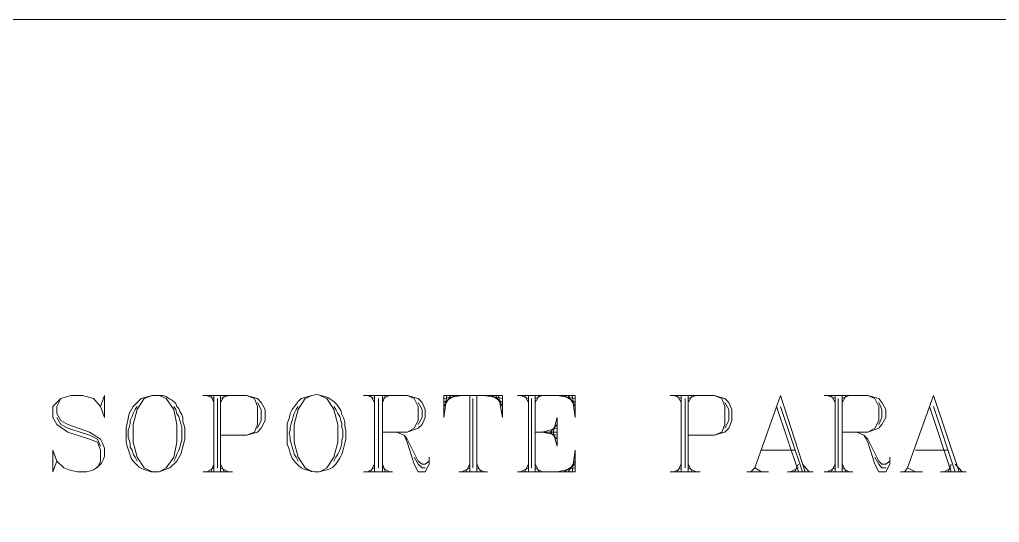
# Model space of a CAD drawing. Extents: x 604418 to 606014, y 1310869 to 1312555.
# Drawn here: x 605482.42 to 605504.51, y 1311083.67 to 1311095.02 of the extents above; entities that cross this region are included whole.
import ezdxf

# ---------------------------------------------------------------- set-up
doc = ezdxf.new("R2010")
doc.units = 0
doc.header["$MEASUREMENT"] = 0
doc.layers.get('0').update_dxf_attribs({"color": 10})

msp = doc.modelspace()

# ---------------------------------------------------------------- linework, layer by layer
at = {"color": 7, "lineweight": 13}
msp.add_lwpolyline([(605468.458, 1311017.135), (605528.643, 1311017.135), (605528.643, 1311095.021), (605468.458, 1311095.021)], close=True, dxfattribs=at)
for points in [[(605489.013, 1311086.535), (605488.767, 1311086.467), (605488.7, 1311086.4), (605488.633, 1311086.311), (605488.566, 1311086.221), (605488.521, 1311086.132), (605488.499, 1311086.02), (605488.454, 1311085.908), (605488.454, 1311085.796), (605488.454, 1311085.684), (605488.454, 1311085.572), (605488.454, 1311085.438), (605488.499, 1311085.326), (605488.521, 1311085.237), (605488.566, 1311085.125), (605488.633, 1311085.035), (605488.7, 1311084.968), (605488.767, 1311084.901), (605488.879, 1311084.856), (605488.991, 1311084.834), (605489.081, 1311084.811), (605489.17, 1311084.811), (605489.26, 1311084.834), (605489.349, 1311084.856), (605489.416, 1311084.879), (605489.483, 1311084.923), (605489.551, 1311084.99), (605489.595, 1311085.058), (605489.64, 1311085.125), (605489.685, 1311085.214), (605489.707, 1311085.281), (605489.73, 1311085.371), (605489.752, 1311085.46), (605489.774, 1311085.55), (605489.774, 1311085.662), (605489.774, 1311085.751), (605489.752, 1311085.841), (605489.752, 1311085.93), (605489.73, 1311086.02), (605489.685, 1311086.109), (605489.662, 1311086.199), (605489.618, 1311086.266), (605489.573, 1311086.333), (605489.506, 1311086.4), (605489.439, 1311086.445), (605489.372, 1311086.49), (605489.304, 1311086.512), (605489.215, 1311086.535), (605489.125, 1311086.557), (605489.013, 1311086.535)], [(605484.247, 1311086.288), (605484.336, 1311086.535), (605484.336, 1311086.042), (605484.247, 1311086.288), (605484.09, 1311086.467), (605483.844, 1311086.535), (605483.576, 1311086.535), (605483.352, 1311086.467), (605483.173, 1311086.288), (605483.173, 1311086.042), (605483.262, 1311085.886), (605483.508, 1311085.707), (605484.001, 1311085.55), (605484.18, 1311085.483), (605484.247, 1311085.304), (605484.247, 1311085.058), (605484.18, 1311084.901)], [(605483.352, 1311086.467), (605483.262, 1311086.288), (605483.262, 1311086.132), (605483.352, 1311085.975), (605483.508, 1311085.886), (605484.001, 1311085.707), (605484.247, 1311085.55), (605484.269, 1311085.505), (605484.292, 1311085.46), (605484.336, 1311085.348), (605484.336, 1311085.259), (605484.336, 1311085.169), (605484.314, 1311085.102), (605484.269, 1311085.013), (605484.225, 1311084.968), (605484.157, 1311084.901), (605484.09, 1311084.856), (605484.023, 1311084.834), (605483.934, 1311084.811), (605483.822, 1311084.811), (605483.732, 1311084.811), (605483.62, 1311084.834), (605483.531, 1311084.856), (605483.419, 1311084.901), (605483.262, 1311085.058), (605483.173, 1311085.304), (605483.173, 1311084.811), (605483.262, 1311085.058)], [(605485.411, 1311086.535), (605485.164, 1311086.467), (605484.985, 1311086.288), (605484.896, 1311086.132), (605484.829, 1311085.796), (605484.829, 1311085.55), (605484.829, 1311085.483), (605484.851, 1311085.393), (605484.874, 1311085.326), (605484.896, 1311085.259), (605484.918, 1311085.192), (605484.941, 1311085.125), (605484.985, 1311085.058), (605485.03, 1311085.013), (605485.075, 1311084.968), (605485.12, 1311084.923), (605485.187, 1311084.879), (605485.254, 1311084.856), (605485.321, 1311084.834), (605485.388, 1311084.811), (605485.478, 1311084.811), (605485.567, 1311084.811), (605485.813, 1311084.901), (605485.97, 1311085.058), (605486.06, 1311085.214), (605486.149, 1311085.55), (605486.149, 1311085.796), (605486.127, 1311085.886), (605486.104, 1311085.953), (605486.104, 1311086.042), (605486.082, 1311086.109), (605486.037, 1311086.176), (605486.015, 1311086.244), (605485.97, 1311086.288), (605485.948, 1311086.355), (605485.903, 1311086.4), (605485.836, 1311086.445), (605485.791, 1311086.467), (605485.724, 1311086.512), (605485.657, 1311086.535), (605485.567, 1311086.535), (605485.5, 1311086.535), (605485.411, 1311086.535)], [(605485.411, 1311086.535), (605485.232, 1311086.467), (605485.075, 1311086.221), (605484.985, 1311085.886), (605484.985, 1311085.483), (605485.075, 1311085.147), (605485.232, 1311084.901), (605485.411, 1311084.811)], [(605485.567, 1311084.811), (605485.724, 1311084.901), (605485.903, 1311085.147), (605485.97, 1311085.483), (605485.97, 1311085.886), (605485.903, 1311086.221), (605485.724, 1311086.467), (605485.567, 1311086.535)], [(605486.552, 1311086.535), (605487.537, 1311086.535), (605487.783, 1311086.467), (605487.872, 1311086.378), (605487.962, 1311086.221), (605487.962, 1311085.975), (605487.872, 1311085.796), (605487.783, 1311085.707), (605487.537, 1311085.639), (605486.955, 1311085.639)], [(605486.641, 1311086.535), (605486.798, 1311086.467)], [(605486.731, 1311086.535), (605486.798, 1311086.378)], [(605486.798, 1311086.535), (605486.798, 1311084.811)], [(605486.888, 1311086.467), (605486.888, 1311084.901)], [(605486.955, 1311086.535), (605486.955, 1311084.811)], [(605487.044, 1311086.535), (605486.955, 1311086.378)], [(605487.134, 1311086.535), (605486.955, 1311086.467)], [(605487.537, 1311086.535), (605487.716, 1311086.467), (605487.783, 1311086.288), (605487.783, 1311085.886), (605487.716, 1311085.707), (605487.537, 1311085.639)], [(605487.783, 1311086.378), (605487.872, 1311086.221), (605487.872, 1311085.975), (605487.783, 1311085.796)], [(605489.013, 1311086.535), (605488.857, 1311086.467), (605488.7, 1311086.221), (605488.611, 1311085.886), (605488.611, 1311085.483), (605488.7, 1311085.147), (605488.857, 1311084.901), (605489.013, 1311084.811)], [(605489.192, 1311084.811), (605489.349, 1311084.901), (605489.506, 1311085.147), (605489.595, 1311085.483), (605489.595, 1311085.886), (605489.506, 1311086.221), (605489.349, 1311086.467), (605489.192, 1311086.535)], [(605490.177, 1311086.535), (605491.162, 1311086.535), (605491.408, 1311086.467), (605491.497, 1311086.378), (605491.565, 1311086.221), (605491.565, 1311086.042), (605491.497, 1311085.886), (605491.408, 1311085.796), (605491.162, 1311085.707), (605490.602, 1311085.707)], [(605490.267, 1311086.535), (605490.423, 1311086.467)], [(605490.334, 1311086.535), (605490.423, 1311086.378)], [(605490.423, 1311086.535), (605490.423, 1311084.811)], [(605490.513, 1311086.467), (605490.513, 1311084.901)], [(605490.602, 1311086.535), (605490.602, 1311084.811)], [(605490.669, 1311086.535), (605490.602, 1311086.378)], [(605490.759, 1311086.535), (605490.602, 1311086.467)], [(605491.162, 1311086.535), (605491.318, 1311086.467), (605491.408, 1311086.288), (605491.408, 1311085.975), (605491.318, 1311085.796), (605491.162, 1311085.707)], [(605491.408, 1311086.378), (605491.497, 1311086.221), (605491.497, 1311086.042), (605491.408, 1311085.886)], [(605491.99, 1311086.535), (605491.99, 1311086.042)], [(605493.31, 1311086.042), (605493.31, 1311086.535), (605491.99, 1311086.535)], [(605492.057, 1311086.535), (605491.99, 1311086.042)], [(605492.146, 1311086.535), (605491.99, 1311086.288)], [(605492.236, 1311086.535), (605491.99, 1311086.378)], [(605492.393, 1311086.535), (605491.99, 1311086.467)], [(605492.572, 1311086.535), (605492.572, 1311084.811)], [(605492.639, 1311086.467), (605492.639, 1311084.901)], [(605492.728, 1311086.535), (605492.728, 1311084.811)], [(605492.885, 1311086.535), (605493.31, 1311086.467)], [(605493.064, 1311086.535), (605493.31, 1311086.378)], [(605493.153, 1311086.535), (605493.31, 1311086.288)], [(605493.221, 1311086.535), (605493.31, 1311086.042)], [(605493.646, 1311086.535), (605494.944, 1311086.535), (605494.944, 1311086.042)], [(605493.713, 1311086.535), (605493.892, 1311086.467)], [(605493.802, 1311086.535), (605493.892, 1311086.378)], [(605493.892, 1311086.535), (605493.892, 1311084.811)], [(605493.959, 1311086.467), (605493.959, 1311084.901)], [(605494.048, 1311086.535), (605494.048, 1311084.811)], [(605494.138, 1311086.535), (605494.048, 1311086.378)], [(605494.205, 1311086.535), (605494.048, 1311086.467)], [(605494.541, 1311086.535), (605494.944, 1311086.467)], [(605494.697, 1311086.535), (605494.944, 1311086.378)], [(605494.787, 1311086.535), (605494.944, 1311086.288)], [(605494.876, 1311086.535), (605494.944, 1311086.042)], [(605497.092, 1311086.535), (605498.077, 1311086.535), (605498.323, 1311086.467), (605498.412, 1311086.378), (605498.479, 1311086.221), (605498.479, 1311085.975), (605498.412, 1311085.796), (605498.323, 1311085.707), (605498.077, 1311085.639), (605497.495, 1311085.639)], [(605497.181, 1311086.535), (605497.338, 1311086.467)], [(605497.249, 1311086.535), (605497.338, 1311086.378)], [(605497.338, 1311086.535), (605497.338, 1311084.811)], [(605497.428, 1311086.467), (605497.428, 1311084.901)], [(605497.495, 1311086.535), (605497.495, 1311084.811)], [(605497.584, 1311086.535), (605497.495, 1311086.378)], [(605497.674, 1311086.535), (605497.495, 1311086.467)], [(605498.077, 1311086.535), (605498.256, 1311086.467), (605498.323, 1311086.288), (605498.323, 1311085.886), (605498.256, 1311085.707), (605498.077, 1311085.639)], [(605498.323, 1311086.378), (605498.412, 1311086.221), (605498.412, 1311085.975), (605498.323, 1311085.796)], [(605499.576, 1311086.535), (605498.994, 1311084.901)], [(605499.576, 1311086.535), (605500.135, 1311084.811)], [(605500.56, 1311086.535), (605501.545, 1311086.535), (605501.791, 1311086.467), (605501.858, 1311086.378), (605501.948, 1311086.221), (605501.948, 1311086.042), (605501.858, 1311085.886), (605501.791, 1311085.796), (605501.545, 1311085.707), (605500.963, 1311085.707)], [(605500.628, 1311086.535), (605500.807, 1311086.467)], [(605500.717, 1311086.535), (605500.807, 1311086.378)], [(605500.807, 1311086.535), (605500.807, 1311084.811)], [(605500.874, 1311086.467), (605500.874, 1311084.901)], [(605500.963, 1311086.535), (605500.963, 1311084.811)], [(605501.053, 1311086.535), (605500.963, 1311086.378)], [(605501.12, 1311086.535), (605500.963, 1311086.467)], [(605501.545, 1311086.535), (605501.702, 1311086.467), (605501.791, 1311086.288), (605501.791, 1311085.975), (605501.702, 1311085.796), (605501.545, 1311085.707)], [(605501.791, 1311086.378), (605501.858, 1311086.221), (605501.858, 1311086.042), (605501.791, 1311085.886)], [(605503.022, 1311086.535), (605502.44, 1311084.901)], [(605503.022, 1311086.535), (605503.604, 1311084.811)], [(605485.075, 1311086.288), (605485.03, 1311086.221), (605484.985, 1311086.132), (605484.963, 1311086.065), (605484.918, 1311085.975), (605484.918, 1311085.908), (605484.896, 1311085.818), (605484.874, 1311085.751), (605484.874, 1311085.684), (605484.874, 1311085.595), (605484.896, 1311085.528), (605484.918, 1311085.46), (605484.918, 1311085.371), (605484.963, 1311085.304), (605484.985, 1311085.214), (605485.03, 1311085.147), (605485.075, 1311085.058)], [(605485.903, 1311085.058), (605485.948, 1311085.147), (605485.97, 1311085.214), (605486.015, 1311085.304), (605486.037, 1311085.371), (605486.06, 1311085.46), (605486.082, 1311085.528), (605486.082, 1311085.595), (605486.082, 1311085.684), (605486.082, 1311085.751), (605486.082, 1311085.818), (605486.06, 1311085.908), (605486.037, 1311085.975), (605486.015, 1311086.065), (605485.97, 1311086.132), (605485.948, 1311086.221), (605485.903, 1311086.288)], [(605488.7, 1311086.288), (605488.655, 1311086.221), (605488.611, 1311086.132), (605488.588, 1311086.065), (605488.566, 1311085.975), (605488.544, 1311085.908), (605488.521, 1311085.818), (605488.521, 1311085.751), (605488.499, 1311085.684), (605488.521, 1311085.595), (605488.521, 1311085.528), (605488.544, 1311085.46), (605488.566, 1311085.371), (605488.588, 1311085.304), (605488.611, 1311085.214), (605488.655, 1311085.147), (605488.7, 1311085.058)], [(605489.506, 1311085.058), (605489.551, 1311085.147), (605489.595, 1311085.214), (605489.64, 1311085.304), (605489.662, 1311085.371), (605489.685, 1311085.46), (605489.685, 1311085.528), (605489.707, 1311085.595), (605489.707, 1311085.684), (605489.707, 1311085.751), (605489.685, 1311085.818), (605489.685, 1311085.908), (605489.662, 1311085.975), (605489.64, 1311086.065), (605489.595, 1311086.132), (605489.551, 1311086.221), (605489.506, 1311086.288)], [(605499.486, 1311086.288), (605499.979, 1311084.811)], [(605499.576, 1311086.288), (605500.068, 1311084.811)], [(605502.933, 1311086.288), (605503.425, 1311084.811)], [(605503.022, 1311086.288), (605503.514, 1311084.811)], [(605483.262, 1311086.042), (605483.352, 1311085.886), (605483.508, 1311085.796), (605484.001, 1311085.639), (605484.18, 1311085.55), (605484.247, 1311085.393)], [(605494.541, 1311086.042), (605494.451, 1311085.707), (605494.541, 1311085.393)], [(605494.541, 1311086.042), (605494.541, 1311085.393)], [(605490.916, 1311085.707), (605491.095, 1311085.639), (605491.162, 1311085.483), (605491.318, 1311084.99), (605491.408, 1311084.811), (605491.565, 1311084.811), (605491.654, 1311084.99), (605491.654, 1311085.147)], [(605494.048, 1311085.707), (605494.541, 1311085.707)], [(605494.541, 1311085.796), (605494.205, 1311085.707), (605494.541, 1311085.639)], [(605494.541, 1311085.886), (605494.384, 1311085.707), (605494.541, 1311085.55)], [(605501.299, 1311085.707), (605501.456, 1311085.639), (605501.545, 1311085.483), (605501.702, 1311084.99), (605501.791, 1311084.811), (605501.948, 1311084.811), (605502.037, 1311084.99), (605502.037, 1311085.147)], [(605491.095, 1311085.639), (605491.162, 1311085.55), (605491.408, 1311085.058), (605491.497, 1311084.99), (605491.565, 1311084.99), (605491.654, 1311085.058)], [(605501.456, 1311085.639), (605501.545, 1311085.55), (605501.791, 1311085.058), (605501.858, 1311084.99), (605501.948, 1311084.99), (605502.037, 1311085.058)], [(605493.646, 1311084.811), (605494.944, 1311084.811), (605494.944, 1311085.304)], [(605494.876, 1311084.811), (605494.944, 1311085.304)], [(605499.151, 1311085.304), (605499.889, 1311085.304)], [(605502.619, 1311085.304), (605503.358, 1311085.304)], [(605491.318, 1311085.147), (605491.408, 1311084.99), (605491.497, 1311084.901), (605491.565, 1311084.901)], [(605494.787, 1311084.811), (605494.944, 1311085.058)], [(605501.702, 1311085.147), (605501.791, 1311084.99), (605501.858, 1311084.901), (605501.948, 1311084.901)], [(605486.552, 1311084.811), (605487.223, 1311084.811)], [(605486.798, 1311084.901), (605486.641, 1311084.811)], [(605486.798, 1311084.99), (605486.731, 1311084.811)], [(605486.955, 1311084.99), (605487.044, 1311084.811)], [(605486.955, 1311084.901), (605487.134, 1311084.811)], [(605490.177, 1311084.811), (605490.826, 1311084.811)], [(605490.423, 1311084.901), (605490.267, 1311084.811)], [(605490.423, 1311084.99), (605490.334, 1311084.811)], [(605490.602, 1311084.99), (605490.669, 1311084.811)], [(605490.602, 1311084.901), (605490.759, 1311084.811)], [(605492.325, 1311084.811), (605492.974, 1311084.811)], [(605492.572, 1311084.901), (605492.393, 1311084.811)], [(605492.572, 1311084.99), (605492.482, 1311084.811)], [(605492.728, 1311084.99), (605492.818, 1311084.811)], [(605492.728, 1311084.901), (605492.885, 1311084.811)], [(605493.892, 1311084.901), (605493.713, 1311084.811)], [(605493.892, 1311084.99), (605493.802, 1311084.811)], [(605494.048, 1311084.99), (605494.138, 1311084.811)], [(605494.048, 1311084.901), (605494.205, 1311084.811)], [(605494.541, 1311084.811), (605494.944, 1311084.901)], [(605494.697, 1311084.811), (605494.944, 1311084.99)], [(605497.092, 1311084.811), (605497.763, 1311084.811)], [(605497.338, 1311084.901), (605497.181, 1311084.811)], [(605497.338, 1311084.99), (605497.249, 1311084.811)], [(605497.495, 1311084.99), (605497.584, 1311084.811)], [(605497.495, 1311084.901), (605497.674, 1311084.811)], [(605498.815, 1311084.811), (605499.307, 1311084.811)], [(605498.904, 1311084.811), (605498.994, 1311084.901), (605499.151, 1311084.811)], [(605499.732, 1311084.811), (605500.314, 1311084.811)], [(605499.979, 1311084.901), (605499.8, 1311084.811)], [(605499.979, 1311084.99), (605499.889, 1311084.811)], [(605500.068, 1311084.99), (605500.225, 1311084.811)], [(605500.56, 1311084.811), (605501.209, 1311084.811)], [(605500.807, 1311084.901), (605500.628, 1311084.811)], [(605500.807, 1311084.99), (605500.717, 1311084.811)], [(605500.963, 1311084.99), (605501.053, 1311084.811)], [(605500.963, 1311084.901), (605501.12, 1311084.811)], [(605502.284, 1311084.811), (605502.776, 1311084.811)], [(605502.373, 1311084.811), (605502.44, 1311084.901), (605502.619, 1311084.811)], [(605503.179, 1311084.811), (605503.76, 1311084.811)], [(605503.425, 1311084.901), (605503.268, 1311084.811)], [(605503.425, 1311084.99), (605503.358, 1311084.811)], [(605503.514, 1311084.99), (605503.671, 1311084.811)]]:
    msp.add_lwpolyline(points, dxfattribs=at)

doc.saveas('drawing.dxf')
